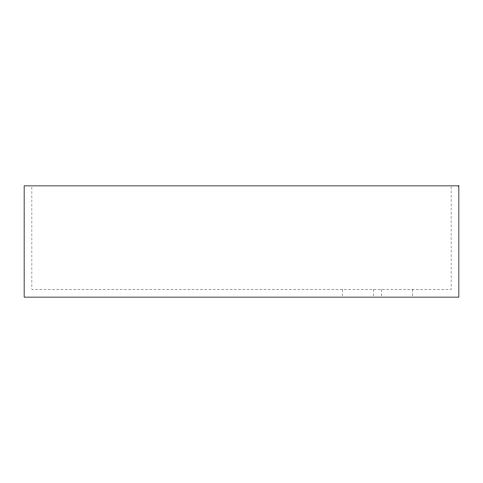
<?xml version="1.0" encoding="UTF-8"?>
<svg xmlns="http://www.w3.org/2000/svg" width="483" height="483" viewBox="0 0 483 483"><rect width="100%" height="100%" fill="white"/><g stroke="black" fill="none" stroke-linecap="round" stroke-linejoin="round"><path stroke-width="0.36" stroke-dasharray="2.42 1.81" d="M451.086 186.619L451.086 289.371L31.914 289.371L31.914 186.619M412.277 289.371L412.277 296.423M381.226 289.371L381.226 296.423M373.462 289.371L373.462 296.423M342.411 289.371L342.411 296.423"/><path stroke-width="0.72" d="M458.85 185.87L24.15 185.87L24.15 297.13L458.85 297.13L458.85 185.87"/></g></svg>
